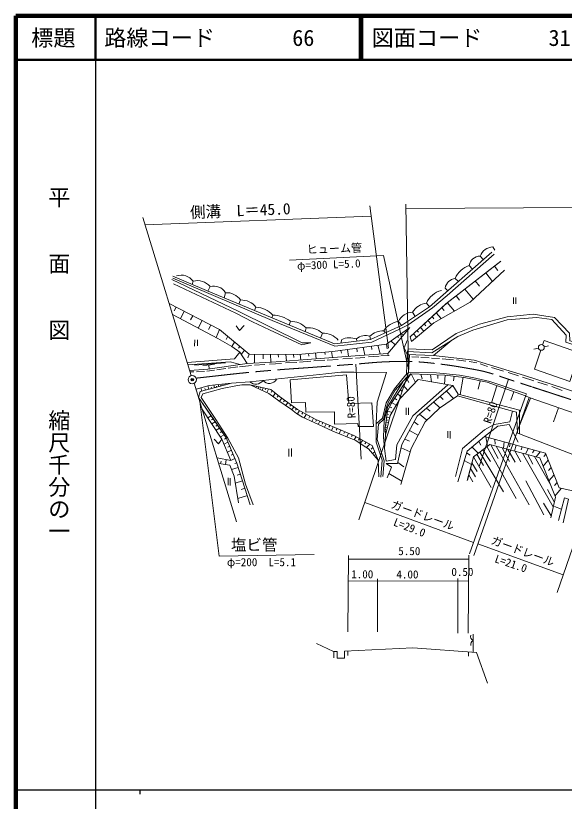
# Model space of a CAD drawing. Units: millimetres, scale not verified. Extents: x 40000 to 680000, y 20000 to 380000.
# Drawn here: x 40000 to 163898, y 202409 to 380000 of the extents above; entities that cross this region are included whole.
import ezdxf
from ezdxf.enums import TextEntityAlignment as Align

# ---------------------------------------------------------------- set-up
doc = ezdxf.new("R2010")
doc.units = ezdxf.units.MM
doc.header["$LTSCALE"] = 1000
doc.header["$PDMODE"] = 32
doc.header["$PDSIZE"] = 500
doc.linetypes.add('CHAIN', pattern=[18.5, 12, -1.5, 3.5, -1.5])
for name, color, linetype, lineweight in [('M-BMK', 2, 'CHAIN', 13), ('M-TTL', 2, 'Continuous', 140), ('M-TTL-BAND', 7, 'Continuous', 25), ('M-TTL-LINE', 7, 'Continuous', 50), ('M-TTL-TXT', 7, 'Continuous', 13), ('M-WORK', 1, 'Continuous', 13)]:
    doc.layers.add(name, color=color, linetype=linetype, lineweight=lineweight)
doc.layers.add('M-OTRS', color=6, linetype='Continuous')
doc.styles.add('@ＭＳ ゴシック', font='')
doc.styles.add('ＭＳ ゴシック', font='')
doc.styles.get('@ＭＳ ゴシック').set_extended_font_data('@MS Gothic')
doc.styles.get('ＭＳ ゴシック').set_extended_font_data('MS Gothic')

msp = doc.modelspace()

# ---------------------------------------------------------------- linework, layer by layer
at = {"layer": 'M-BMK'}
msp.add_open_spline([(80736, 298063), (89656, 299055), (91985, 299368), (99219, 299943), (102305, 300188), (104036, 300285), (107123, 300514), (110907, 300795), (113025, 300959), (116808, 301244), (119530, 301449), (121049, 301657), (123776, 301768), (125901, 301854), (127094, 301888), (129220, 301815), (131775, 301729), (133204, 301564), (135743, 301260), (138202, 300965), (139573, 300740), (142012, 300308), (143736, 300002), (144712, 299863), (146403, 299408), (148341, 298887), (149382, 298442), (151291, 297821), (155410, 296482), (157718, 295733), (161835, 294388), (168118, 292335), (170082, 291685), (177911, 289105)], degree=3, knots=[0, 0, 0, 0, 1, 1, 1, 2, 2, 2, 3, 3, 3, 4, 4, 4, 5, 5, 5, 6, 6, 6, 7, 7, 7, 8, 8, 8, 9, 9, 9, 10, 10, 10, 11, 11, 11, 11], dxfattribs=at)
at = {"layer": 'M-OTRS'}
msp.add_point((79867, 297724), dxfattribs=at)
at = {"layer": 'M-TTL'}
for p, q in [((40000, 380000), (40000, 20000)), ((680000, 380000), (40000, 380000))]:
    msp.add_line(p, q, dxfattribs=at)
at = {"layer": 'M-TTL-BAND'}
for p, q in [((58000, 370000), (58000, 20000)), ((40000, 205000), (579000, 205000)), ((68000, 205000), (68000, 204000))]:
    msp.add_line(p, q, dxfattribs=at)
at = {"layer": 'M-TTL-LINE'}
for p, q in [((58000, 380000), (58000, 370000)), ((117750, 380000), (117750, 370000)), ((118250, 380000), (118250, 370000)), ((40000, 370000), (680000, 370000))]:
    msp.add_line(p, q, dxfattribs=at)
at = {"layer": 'M-WORK'}
for p, q in [((124223, 304842), (119991, 336996)), ((128688, 299362), (128143, 337405)), ((128157, 336436), (280676, 337109)), ((68686, 334389), (79631, 298627)), ((120294, 334692), (69185, 332762)), ((147734, 327723), (148216, 326985)), ((144881, 325672), (145634, 324844)), ((142415, 323524), (143194, 322707)), ((148117, 323363), (148872, 322396)), ((146176, 321862), (147700, 319939)), ((90209, 313199), (75230, 320368)), ((80066, 319995), (79815, 319271)), ((139262, 320625), (139979, 319893)), ((143809, 320031), (144748, 318865)), ((83911, 318761), (83396, 317761)), ((137003, 318414), (137603, 317811)), ((141442, 318199), (143339, 315885)), ((87388, 317378), (87044, 316232)), ((139463, 316669), (140263, 315707)), ((152449, 316296), (152442, 314864)), ((152936, 316268), (152936, 314892)), ((90753, 315735), (90424, 314816)), ((132781, 315037), (133467, 314190)), ((137485, 315138), (139097, 313226)), ((76219, 314139), (75815, 313296)), ((78063, 313180), (77226, 311504)), ((94266, 314119), (93942, 313341)), ((129628, 312995), (130139, 312178)), ((134948, 312817), (136073, 311517)), ((136214, 313980), (136773, 313327)), ((80021, 312162), (79484, 311221)), ((82122, 311070), (81221, 309390)), ((98068, 312321), (97856, 311701)), ((102039, 310910), (101754, 310068)), ((126443, 310900), (127118, 309969)), ((133095, 311114), (133927, 310170)), ((134022, 311966), (134436, 311492)), ((84085, 310050), (83537, 309049)), ((86036, 309035), (85257, 307254)), ((105601, 309428), (105352, 308564)), ((131387, 309545), (132162, 308682)), ((132241, 310330), (132626, 309896)), ((87871, 307523), (87513, 306787)), ((109262, 308236), (108844, 307123)), ((119989, 307525), (120167, 306826)), ((123142, 308784), (123433, 308303)), ((126234, 307559), (126489, 307287)), ((127013, 308114), (127561, 307806)), ((129814, 308099), (130534, 307310)), ((130600, 308822), (130959, 308426)), ((80442, 306712), (80394, 305308)), ((81037, 306712), (81037, 305379)), ((89438, 306232), (88834, 305245)), ((113630, 306837), (113396, 305981)), ((116952, 306943), (117037, 306436)), ((121799, 305502), (122326, 303543)), ((123722, 305768), (123870, 304692)), ((124699, 306464), (125670, 305560)), ((128377, 306547), (127762, 304889)), ((159012, 305605), (159332, 306553)), ((90646, 305235), (90333, 304844)), ((91686, 304378), (90964, 303472)), ((107696, 303770), (107869, 302413)), ((109830, 303949), (109869, 303393)), ((111356, 304077), (111524, 302703)), ((113458, 304351), (113562, 303716)), ((114915, 304552), (115134, 303010)), ((117033, 304844), (117157, 304050)), ((118504, 305047), (118873, 303298)), ((120341, 305301), (120466, 304550)), ((128382, 303393), (127763, 304890)), ((158088, 304814), (156989, 304584)), ((159359, 305168), (160353, 305402)), ((92744, 303506), (92442, 302674)), ((93896, 303499), (93938, 301494)), ((95865, 303486), (95865, 302451)), ((97516, 303475), (97607, 301707)), ((99292, 303463), (99339, 302781)), ((100998, 303452), (101125, 301925)), ((102759, 303441), (102780, 302718)), ((104223, 303479), (104429, 302136)), ((106154, 303640), (106203, 303065)), ((107342, 301977), (109818, 302118)), ((110362, 302123), (112838, 302250)), ((113875, 302398), (116033, 302589)), ((116721, 302620), (118858, 302737)), ((119673, 302864), (122075, 303012)), ((122491, 303105), (124325, 303161)), ((124077, 303668), (124131, 303155)), ((128382, 303393), (128244, 298888)), ((128688, 299362), (128953, 303373)), ((129453, 302859), (131037, 302780)), ((131484, 302756), (133398, 302653)), ((133925, 302606), (135713, 302500)), ((136284, 302404), (138855, 302193)), ((139585, 302172), (141691, 301939)), ((80397, 301025), (87402, 301543)), ((82280, 300950), (84904, 301173)), ((83622, 301064), (83677, 300105)), ((85395, 299964), (87492, 300228)), ((87972, 300326), (90140, 300623)), ((90530, 300623), (93225, 300891)), ((93930, 300971), (96291, 301116)), ((97354, 301237), (100027, 301349)), ((100958, 301491), (103455, 301575)), ((104076, 301709), (106629, 301879)), ((116808, 301244), (118013, 279784)), ((142379, 301812), (144146, 301516)), ((144876, 301304), (146590, 300733)), ((147485, 300481), (150174, 299644)), ((79374, 299468), (80250, 299494)), ((80815, 299489), (82602, 299588)), ((83142, 299626), (84878, 299866)), ((117532, 266069), (128688, 299362)), ((128138, 298775), (128688, 299362)), ((128244, 298167), (129228, 299045)), ((129285, 299043), (130277, 297083)), ((131479, 298955), (131816, 297909)), ((133674, 298867), (133930, 297209)), ((135349, 298799), (135377, 297961)), ((137024, 298723), (136861, 296711)), ((139029, 298488), (138909, 297485)), ((151246, 299355), (153548, 298561)), ((80317, 296908), (89883, 265552)), ((88766, 296929), (81666, 295035)), ((85867, 296156), (85740, 296634)), ((86833, 296413), (86748, 296732)), ((87317, 296542), (87295, 296622)), ((87800, 296671), (87757, 296831)), ((128386, 297776), (128822, 297116)), ((141034, 298252), (140417, 294348)), ((144906, 297464), (144437, 295544)), ((144661, 278080), (151291, 297821)), ((154500, 298307), (156992, 297482)), ((157928, 297180), (160134, 296450)), ((82038, 295134), (81836, 295892)), ((82832, 295346), (82726, 295743)), ((83626, 295558), (83414, 296352)), ((84264, 295728), (84179, 296047)), ((84901, 295898), (84731, 296535)), ((85384, 296027), (85320, 296266)), ((86350, 296285), (86308, 296444)), ((93925, 296330), (93867, 296120)), ((94413, 296220), (94381, 296115)), ((94901, 296110), (94766, 295698)), ((95388, 296000), (95316, 295795)), ((95876, 295890), (95649, 295293)), ((96499, 295749), (96376, 295454)), ((97122, 295609), (96753, 294792)), ((97917, 295247), (97709, 294850)), ((126869, 295486), (127281, 295073)), ((127513, 296458), (128530, 295248)), ((130699, 289474), (138729, 296393)), ((137296, 295159), (138870, 293449)), ((148690, 296352), (147484, 292488)), ((152505, 294999), (151807, 293100)), ((161085, 296172), (163413, 295311)), ((98617, 294689), (98134, 293908)), ((99336, 294116), (99065, 293745)), ((100071, 293565), (99556, 292875)), ((100765, 293057), (100513, 292709)), ((125567, 293521), (126053, 293177)), ((126225, 294514), (127115, 293761)), ((139747, 294046), (135712, 291297)), ((135849, 293911), (136519, 293230)), ((142499, 258356), (155265, 294379)), ((143488, 258001), (155987, 293671)), ((156288, 293566), (153783, 287344)), ((101459, 292549), (100990, 291880)), ((102119, 292067), (101889, 291729)), ((102778, 291584), (102349, 290933)), ((124428, 291581), (124915, 291366)), ((124909, 292528), (125938, 291928)), ((128151, 291366), (128151, 289790)), ((128712, 291363), (128712, 289761)), ((135712, 291297), (132463, 288226)), ((132808, 291291), (133595, 290594)), ((134401, 292664), (135785, 291347)), ((162620, 291353), (161486, 288197)), ((84122, 289549), (83414, 289110)), ((103408, 291123), (103198, 290795)), ((104074, 290720), (103616, 289975)), ((104843, 290302), (104622, 289924)), ((105611, 289884), (105159, 289073)), ((123874, 289912), (124219, 289825)), ((123978, 290616), (124998, 290310)), ((127233, 283030), (130699, 289474)), ((131214, 289918), (132839, 288581)), ((84591, 288861), (84236, 288645)), ((85060, 288174), (84318, 287729)), ((106427, 289440), (106211, 289030)), ((107243, 288997), (106892, 288290)), ((107944, 288634), (107773, 288278)), ((108672, 288331), (108333, 287622)), ((109398, 288030), (109228, 287675)), ((110123, 287728), (109753, 286955)), ((121442, 287741), (122825, 289011)), ((121966, 287645), (123086, 288721)), ((123597, 288002), (124201, 287930)), ((123684, 288604), (123985, 288556)), ((123771, 289206), (124470, 289066)), ((132463, 288226), (129284, 282191)), ((129990, 288157), (130880, 287531)), ((85548, 287459), (85176, 287239)), ((86036, 286744), (85258, 286293)), ((86543, 286001), (86152, 285779)), ((110915, 287399), (110729, 287013)), ((111707, 287070), (111301, 286228)), ((112570, 286712), (112367, 286290)), ((113433, 286353), (113023, 285502)), ((114306, 285990), (114100, 285565)), ((123444, 286474), (123576, 286471)), ((123448, 286971), (123968, 286944)), ((123475, 285975), (123739, 285976)), ((123523, 287487), (123782, 287465)), ((128960, 286241), (130848, 285160)), ((137631, 286069), (137631, 284561)), ((138139, 286085), (138139, 284450)), ((162272, 249621), (175024, 286691)), ((87051, 285258), (86234, 284801)), ((87561, 284475), (87150, 284251)), ((115179, 285628), (114771, 284786)), ((116042, 285269), (115838, 284848)), ((116876, 284852), (116464, 284094)), ((117630, 284431), (117397, 284068)), ((127921, 284309), (128920, 283856)), ((146154, 284782), (146573, 282679)), ((148222, 284216), (148281, 283145)), ((87930, 283615), (87048, 283149)), ((88324, 282698), (87879, 282472)), ((118384, 284010), (117831, 283272)), ((119190, 283561), (118886, 283214)), ((119995, 283111), (119237, 282368)), ((120674, 282372), (120262, 282038)), ((126218, 278790), (127233, 283030)), ((143058, 282491), (144441, 281070)), ((144578, 283765), (145029, 282882)), ((146440, 282579), (153015, 270877)), ((147316, 282989), (148968, 279923)), ((148525, 282665), (155967, 269416)), ((150290, 283650), (150166, 282226)), ((151669, 283273), (151540, 282570)), ((153048, 282896), (152668, 281555)), ((154392, 282528), (154141, 281878)), ((88717, 281780), (87804, 281334)), ((89119, 280846), (88658, 280630)), ((101666, 282115), (101666, 280348)), ((102269, 282136), (102269, 280327)), ((121083, 281393), (120576, 281059)), ((121317, 280832), (121054, 280680)), ((129284, 282191), (126999, 274049)), ((127061, 282310), (129073, 281439)), ((141843, 281179), (142620, 280684)), ((144157, 280856), (145659, 278339)), ((144837, 281368), (150135, 272345)), ((145513, 281879), (147222, 279225)), ((149892, 282299), (151560, 279218)), ((151176, 281955), (152788, 279102)), ((152803, 281519), (154089, 279134)), ((154475, 281071), (161379, 268958)), ((155736, 282160), (155111, 280901)), ((155694, 280745), (156830, 278600)), ((157092, 281789), (156722, 281191)), ((158448, 281418), (157562, 280244)), ((159743, 280892), (159253, 280343)), ((85465, 280035), (88597, 279431)), ((86281, 278722), (86372, 279269)), ((87374, 278540), (87556, 279632)), ((89520, 279911), (88574, 279485)), ((89929, 278958), (89452, 278753)), ((89972, 278857), (92972, 269453)), ((121551, 280272), (121333, 280162)), ((121743, 279810), (121632, 279760)), ((126270, 279008), (127660, 278034)), ((141311, 279415), (142934, 278544)), ((143033, 278924), (144209, 276953)), ((143381, 280270), (147415, 273366)), ((157148, 280355), (160664, 274229)), ((160285, 279524), (159093, 278178)), ((88360, 278375), (85843, 278796)), ((90276, 277904), (88739, 277414)), ((123869, 275563), (124906, 277975)), ((142692, 277610), (143839, 275725)), ((160948, 277852), (160355, 277176)), ((87978, 275513), (87993, 273862)), ((88438, 275434), (88470, 273815)), ((90766, 276368), (89998, 276122)), ((124264, 276481), (127207, 274789)), ((142337, 276239), (143278, 274604)), ((161610, 276180), (160430, 274817)), ((91256, 274831), (89597, 274301)), ((155211, 274815), (159282, 267197)), ((162275, 274504), (161688, 273819)), ((91786, 273172), (90956, 272907)), ((160091, 272862), (161645, 270136)), ((163212, 273150), (161796, 271383)), ((92315, 271513), (90155, 270823)), ((118833, 269951), (143402, 260903)), ((159234, 269839), (160930, 266968)), ((161699, 269031), (163285, 268448)), ((144408, 260628), (163649, 253624)), ((115022, 240691), (115141, 257999)), ((142376, 258022), (142225, 240382)), ((115135, 257180), (142368, 257132)), ((115102, 252275), (142326, 252180)), ((121734, 252662), (121734, 240703)), ((139874, 252741), (139874, 240386)), ((143299, 236105), (143299, 240210)), ((111860, 236269), (111860, 234833)), ((115019, 236349), (115019, 235362)), ((142293, 236178), (142293, 235230))]:
    msp.add_line(p, q, dxfattribs=at)
for points in [[(75450, 320678), (97912, 311087), (112084, 305263), (120417, 306167), (126702, 309135), (128638, 310135), (134161, 313976), (137462, 316785), (148060, 326102)], [(147560, 326530), (133467, 314190), (127118, 309969), (120167, 306826), (112025, 305810), (104756, 308810), (83064, 317900), (75470, 321103)], [(101845, 324736), (123092, 325807), (128584, 300695)], [(149569, 324486), (137112, 314850), (129077, 307423), (129411, 306363), (134410, 310577), (142623, 315219), (150408, 322457)], [(129077, 307423), (137423, 315090), (149457, 324400)], [(150408, 322457), (142623, 315219), (134410, 310577), (129411, 306363)], [(75642, 319373), (89712, 312731), (93505, 310763), (97299, 309017), (104615, 305589), (106647, 306018), (104694, 306065), (90209, 313199)], [(74631, 314965), (86036, 309035), (92744, 303506), (103701, 303435), (111652, 304101), (123722, 305768), (129031, 309553)], [(75393, 312475), (85615, 307065), (88834, 305245), (90654, 303954), (92304, 301399), (83416, 300065), (79268, 299814)], [(168054, 304938), (164261, 306176), (164324, 307795), (161070, 311334), (157722, 311810), (150992, 311271), (143279, 308938), (139883, 307493), (133947, 303764), (128519, 304065)], [(128630, 304700), (134074, 304478), (139486, 308128), (144723, 310239), (151024, 311921), (156881, 312493), (161689, 311810), (165086, 308239), (165118, 306494), (167901, 305711)], [(89822, 309896), (90520, 308801), (91631, 309944)], [(92304, 301399), (97747, 301715), (103873, 302096), (111682, 302715), (116697, 303144), (124077, 303668), (129031, 309553)], [(128382, 303393), (134334, 303186), (138519, 306637)], [(159332, 306553), (167346, 303792), (165172, 297316), (157157, 300094), (158595, 304365)], [(78713, 301627), (89447, 302398), (90654, 303954)], [(128630, 304700), (128519, 304065), (128382, 303393)], [(134334, 303186), (143538, 302119), (154929, 298655), (167178, 294692), (172824, 292922), (180560, 290430)], [(78873, 301104), (88408, 301783), (90695, 301157)], [(81303, 293678), (81666, 295035), (85116, 295977), (88766, 296929), (92882, 297215), (105719, 298578), (110068, 299054), (113464, 299419), (116479, 299404), (123748, 299372), (121657, 292635), (121443, 287814), (121384, 283630), (122788, 279535), (122479, 275678)], [(122825, 289011), (123645, 292474), (125526, 295672), (128144, 298783)], [(123536, 284977), (123424, 286807), (123974, 290607), (124778, 292332), (129228, 299045)], [(123536, 284977), (123424, 286807), (123974, 290607), (124778, 292332), (129228, 299045), (136907, 298737), (141298, 298221), (146493, 297131), (155116, 294073), (155987, 293671), (164866, 290568), (175126, 287093), (182768, 281593), (188363, 276856), (197100, 269309)], [(128688, 299362), (135037, 299303), (140203, 298732), (143155, 298232), (147083, 297327), (155348, 294526)], [(129228, 299045), (136907, 298737), (141298, 298221), (146493, 297131), (155116, 294073)], [(80726, 295568), (83698, 296435), (88766, 296929)], [(80726, 295568), (83698, 296435), (88766, 296929)], [(123322, 282186), (123066, 284725), (123232, 288456), (124066, 291647), (127404, 297221)], [(123086, 288721), (123764, 291514), (124097, 292593), (125732, 295339), (128255, 298180)], [(123869, 275563), (124906, 277975), (123689, 278737), (126218, 278790), (126905, 281707), (127233, 283030), (130699, 289474), (138729, 296393), (130889, 297727), (126826, 293457), (124604, 289632), (123553, 285188), (123322, 282186), (123648, 279306), (125775, 279639), (126044, 282988), (129659, 289538), (137633, 296580)], [(197100, 269309), (177233, 276249), (169484, 279356), (153769, 285475), (153808, 290824), (139937, 294474), (138729, 296393), (130889, 297727), (126826, 293457), (124604, 289632), (123553, 285188)], [(93650, 269461), (91908, 274080), (90353, 280063), (87901, 284511), (85044, 288955), (81875, 293674), (82270, 294498), (86633, 295704), (89744, 296349), (91098, 296518), (92950, 296550), (93648, 296222), (95023, 295577), (97192, 294593), (99449, 292950), (102306, 290966), (103401, 290109), (104797, 289236), (107432, 288046), (111654, 286062), (116812, 283951), (118716, 282682), (119712, 282082), (121855, 279543), (122031, 275784)], [(121855, 279543), (120479, 282841), (116384, 285127), (107803, 288692), (103629, 290962), (99550, 293946), (97598, 295501), (92950, 296550)], [(92950, 296550), (97598, 295501), (99550, 293946), (103629, 290962), (107803, 288692), (116384, 285127), (120479, 282841), (121855, 279543)], [(121855, 279543), (119712, 282082), (118716, 282682), (116812, 283951), (111654, 286062), (107432, 288046), (104797, 289236), (103401, 290109), (102306, 290966), (99449, 292950), (97192, 294593), (95023, 295577), (92950, 296550)], [(92972, 269453), (89972, 278857), (87520, 284571), (84711, 288729), (81303, 293678)], [(81303, 293678), (87520, 284571), (89972, 278857)], [(126999, 274049), (129284, 282191), (132463, 288226), (135712, 291297), (139747, 294046), (152230, 290583), (151611, 288154), (148072, 287615), (145913, 286377), (140930, 282139), (139311, 275854)], [(139747, 294046), (139937, 294474), (153808, 290824), (153769, 285475)], [(153769, 285475), (169484, 279356), (177233, 276249), (197100, 269309), (188363, 276856), (182768, 281593), (175126, 287093), (164866, 290568), (155987, 293671)], [(81578, 292776), (85937, 257809), (107411, 258214)], [(85465, 280035), (88597, 279431), (86578, 284275), (82069, 291166)], [(88597, 279431), (86578, 284275), (82069, 291166)], [(153769, 285475), (153324, 285602), (153118, 290379), (152230, 290583)], [(121969, 287683), (121636, 284176), (123204, 279352), (122897, 275839)], [(153499, 283587), (151483, 287586), (148865, 287174), (145881, 284856), (141961, 281571), (139870, 274627)], [(145881, 284856), (159667, 281085), (162774, 273245), (170677, 271531), (205489, 265085), (198037, 271132), (185789, 281821), (178123, 287249)], [(84793, 284305), (85809, 283237), (86578, 284275)], [(139870, 274627), (141961, 281571), (145881, 284856), (159667, 281085), (162774, 273245), (170677, 271531), (205489, 265085)], [(142000, 274937), (143381, 280270), (147071, 283055), (158355, 280032), (161879, 271175), (160825, 266503)], [(161879, 271175), (158355, 280032), (147071, 283055), (143381, 280270), (142013, 274987)], [(85843, 278796), (88360, 278375), (89344, 275883), (90308, 269868)], [(90308, 269868), (89344, 275883), (88360, 278375)], [(162611, 265861), (163944, 270979), (164825, 270693), (163682, 265337)], [(107930, 238084), (111786, 236269), (112622, 236269), (112622, 234735), (114283, 234735), (114283, 236311), (129720, 237097), (144052, 236050), (146564, 229146)]]:
    msp.add_lwpolyline(points, dxfattribs=at)
msp.add_lwpolyline([(101973, 297673), (114701, 298815), (115221, 292360), (120437, 292487), (120826, 287158), (117313, 287105), (117303, 287825), (111994, 287659), (111981, 290480), (105553, 290369), (105474, 292544), (102278, 292485)], close=True, dxfattribs=at)
for centre, radius in [((158717, 305014), 660), ((79867, 297724), 933)]:
    msp.add_circle(centre, radius, dxfattribs=at)
for centre, radius, start, end in [((147962, 324396), 3335, 93.49815, 157.49746), ((145016, 323028), 2647, 92.92251, 169.20516), ((144046, 318587), 5200, 108.27521, 156.91957), ((77393, 318038), 3313, 36.20312, 108.88006), ((81002, 316305), 3807, 40.17158, 104.22467), ((139628, 317992), 2658, 97.90506, 170.87449), ((84761, 315834), 3048, 30.44393, 106.1939), ((87641, 313629), 3758, 34.07915, 93.85264), ((137163, 313218), 4744, 102.37545, 157.44803), ((90918, 311467), 4271, 38.39043, 92.2199), ((133366, 310679), 4397, 97.64055, 148.21775), ((93992, 308624), 5502, 42.21165, 87.15084), ((129815, 309243), 3757, 92.85325, 153.82117), ((98031, 305923), 6398, 51.21243, 89.67344), ((102171, 306204), 4708, 43.23241, 91.60844), ((127079, 306276), 4668, 97.82575, 147.49608), ((106122, 304812), 4646, 47.48552, 96.44127), ((109305, 303419), 4818, 42.44755, 90.50604), ((118972, 304617), 3080, 70.72128, 130.97572), ((123033, 304480), 4305, 88.54386, 134.99265), ((115441, 302204), 4974, 72.30499, 111.34319), ((94221, 298758), 2044, 229.05197, 323.07481), ((97268, 298727), 1852, 220.25282, 331.87396), ((143621, 239652), 905, 161.30936, 249.12951), ((144073, 237759), 1302, 126.47627, 187.00856)]:
    msp.add_arc(centre, radius, start, end, dxfattribs=at)

# ---------------------------------------------------------------- texts
at = {"layer": 'M-TTL-BAND', "style": '@ＭＳ ゴシック'}
for s, p in [('平\u3000\u3000面\u3000\u3000図', (49777, 306475)), ('縮尺千分の一', (49777, 261030))]:
    msp.add_text(s, height=3666, rotation=270, dxfattribs=at).set_placement(p, align=Align.MIDDLE_RIGHT)
at = {"layer": 'M-TTL-TXT', "style": 'ＭＳ ゴシック'}
msp.add_text('標題', height=3666, dxfattribs=at).set_placement((48500, 375000), align=Align.MIDDLE_CENTER)
for s, p in [('路線コード       66', (60000, 375000)), ('図面コード      31-0', (120380, 375000))]:
    msp.add_text(s, height=3666, dxfattribs=at).set_placement(p, align=Align.MIDDLE_LEFT)
at = {"layer": 'M-WORK', "style": 'ＭＳ ゴシック'}
for s, height, rotation, p in [('側溝\u3000L＝45.0', 2566, 2.163, (79443, 333491)), ('ヒューム管', 1833, 1.877, (105767, 325672)), ('φ=300 L=5.0', 1833, 2.341, (103591, 322000)), ('R=80', 1833, 93.212, (117345, 289077)), ('R=80', 1833, 71.434, (147813, 287466)), ('ガードレール', 1833, 339.793, (124414, 268283)), ('L=29.0', 1833, 338.984, (124938, 264289)), ('ガードレール', 1833, 339.793, (147001, 260158)), ('L=21.0', 1833, 341.222, (147855, 255977))]:
    msp.add_text(s, height=height, rotation=rotation, dxfattribs=at).set_placement(p, align=Align.BOTTOM_LEFT)
for s, height, p in [('塩ビ管', 2566, (88621, 258342)), ('5.50', 1833, (126404, 257511)), ('φ=200\u3000L=5.1', 1833, (87689, 255011)), ('1.00', 1833, (115774, 252273)), ('4.00', 1833, (125980, 252237)), ('0.50', 1833, (138395, 252805))]:
    msp.add_text(s, height=height, dxfattribs=at).set_placement(p, align=Align.BOTTOM_LEFT)

doc.saveas('drawing.dxf')
